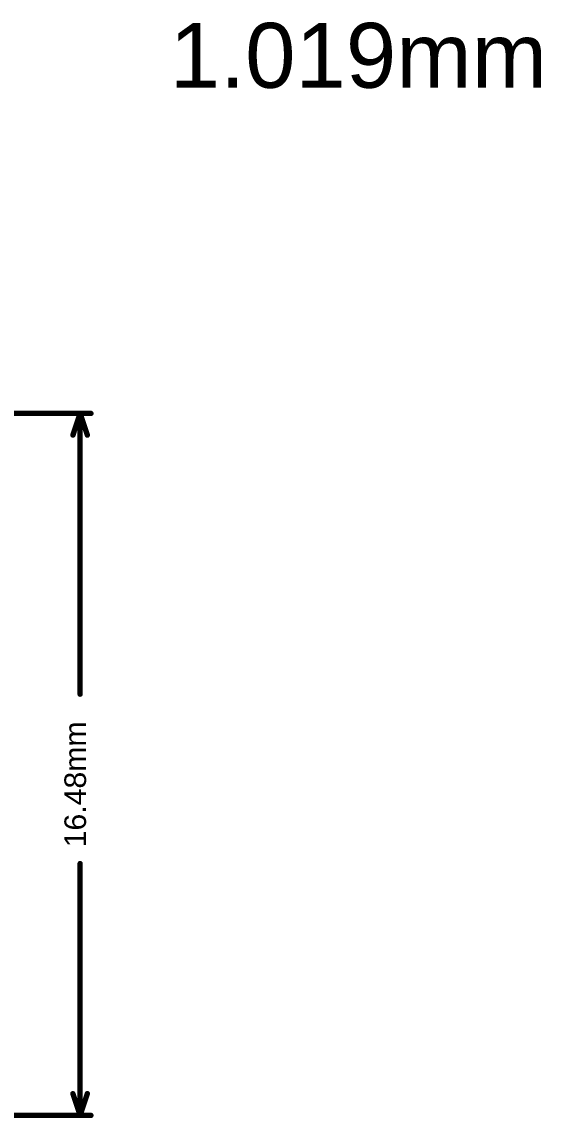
# Model space of a CAD drawing. Header units: inches. Extents: x -35 to 304, y -8 to 63.
# Drawn here: x 19.75 to 31.96, y -0.06 to 25.68 of the extents above; entities that cross this region are included whole.
import ezdxf

# ---------------------------------------------------------------- set-up
doc = ezdxf.new("R2010")
doc.units = ezdxf.units.IN
doc.layers.add('Dimensions', color=6, linetype='Continuous')
doc.layers.add('Fabrication', color=76, linetype='Continuous')
doc.styles.add('Arial', font='', dxfattribs={"height": 0.2})
doc.styles.get('Arial').set_extended_font_data('Arial')

msp = doc.modelspace()

# ---------------------------------------------------------------- linework, layer by layer
at = {"layer": 'Dimensions'}
for points in [[(12.23, 16.483, 0.127, 0.127, 0), (21.37, 16.483, 0.127, 0.127, 0)], [(20.947, 15.975, 0.127, 0.127, 0), (21.116, 16.483, 0.127, 0.127, 0)], [(21.116, 16.483, 0.127, 0.127, 0), (21.286, 15.975, 0.127, 0.127, 0)], [(21.116, 9.891, 0.127, 0.127, 0), (21.116, 16.483, 0.127, 0.127, 0)], [(21.116, 0, 0.127, 0.127, 0), (21.116, 5.912, 0.127, 0.127, 0)], [(20.947, 0.508, 0.127, 0.127, 0), (21.116, 0, 0.127, 0.127, 0)], [(21.116, 0, 0.127, 0.127, 0), (21.286, 0.508, 0.127, 0.127, 0)], [(12.191, 0, 0.127, 0.127, 0), (21.37, 0, 0.127, 0.127, 0)]]:
    msp.add_lwpolyline(points, format="xyseb", dxfattribs=at)
for points in [[(21.085, 16.483, 0.0635, 0.0635, 1), (21.148, 16.483, 0.0635, 0.0635, 1)], [(21.085, 16.483, 0.0635, 0.0635, 1), (21.148, 16.483, 0.0635, 0.0635, 1)], [(21.085, 16.483, 0.0635, 0.0635, 1), (21.148, 16.483, 0.0635, 0.0635, 1)], [(21.339, 16.483, 0.0635, 0.0635, 1), (21.402, 16.483, 0.0635, 0.0635, 1)], [(20.915, 15.975, 0.0635, 0.0635, 1), (20.979, 15.975, 0.0635, 0.0635, 1)], [(21.254, 15.975, 0.0635, 0.0635, 1), (21.318, 15.975, 0.0635, 0.0635, 1)], [(21.085, 9.891, 0.0635, 0.0635, 1), (21.148, 9.891, 0.0635, 0.0635, 1)], [(21.085, 5.912, 0.0635, 0.0635, 1), (21.148, 5.912, 0.0635, 0.0635, 1)], [(20.915, 0.508, 0.0635, 0.0635, 1), (20.979, 0.508, 0.0635, 0.0635, 1)], [(21.254, 0.508, 0.0635, 0.0635, 1), (21.318, 0.508, 0.0635, 0.0635, 1)], [(21.085, 0, 0.0635, 0.0635, 1), (21.148, 0, 0.0635, 0.0635, 1)], [(21.085, 0, 0.0635, 0.0635, 1), (21.148, 0, 0.0635, 0.0635, 1)], [(21.085, 0, 0.0635, 0.0635, 1), (21.148, 0, 0.0635, 0.0635, 1)], [(21.339, 0, 0.0635, 0.0635, 1), (21.402, 0, 0.0635, 0.0635, 1)]]:
    msp.add_lwpolyline(points, format="xyseb", close=True, dxfattribs=at)

# ---------------------------------------------------------------- texts
at = {"layer": 'Dimensions', "style": 'Arial'}
msp.add_text('16.48mm', height=0.508, rotation=90, dxfattribs=at).set_placement((21.255, 6.293))
at = {"layer": 'Fabrication', "style": 'Arial'}
msp.add_text('1.019mm', height=1.524, dxfattribs=at).set_placement((23.222, 24.13))

doc.saveas('drawing.dxf')
